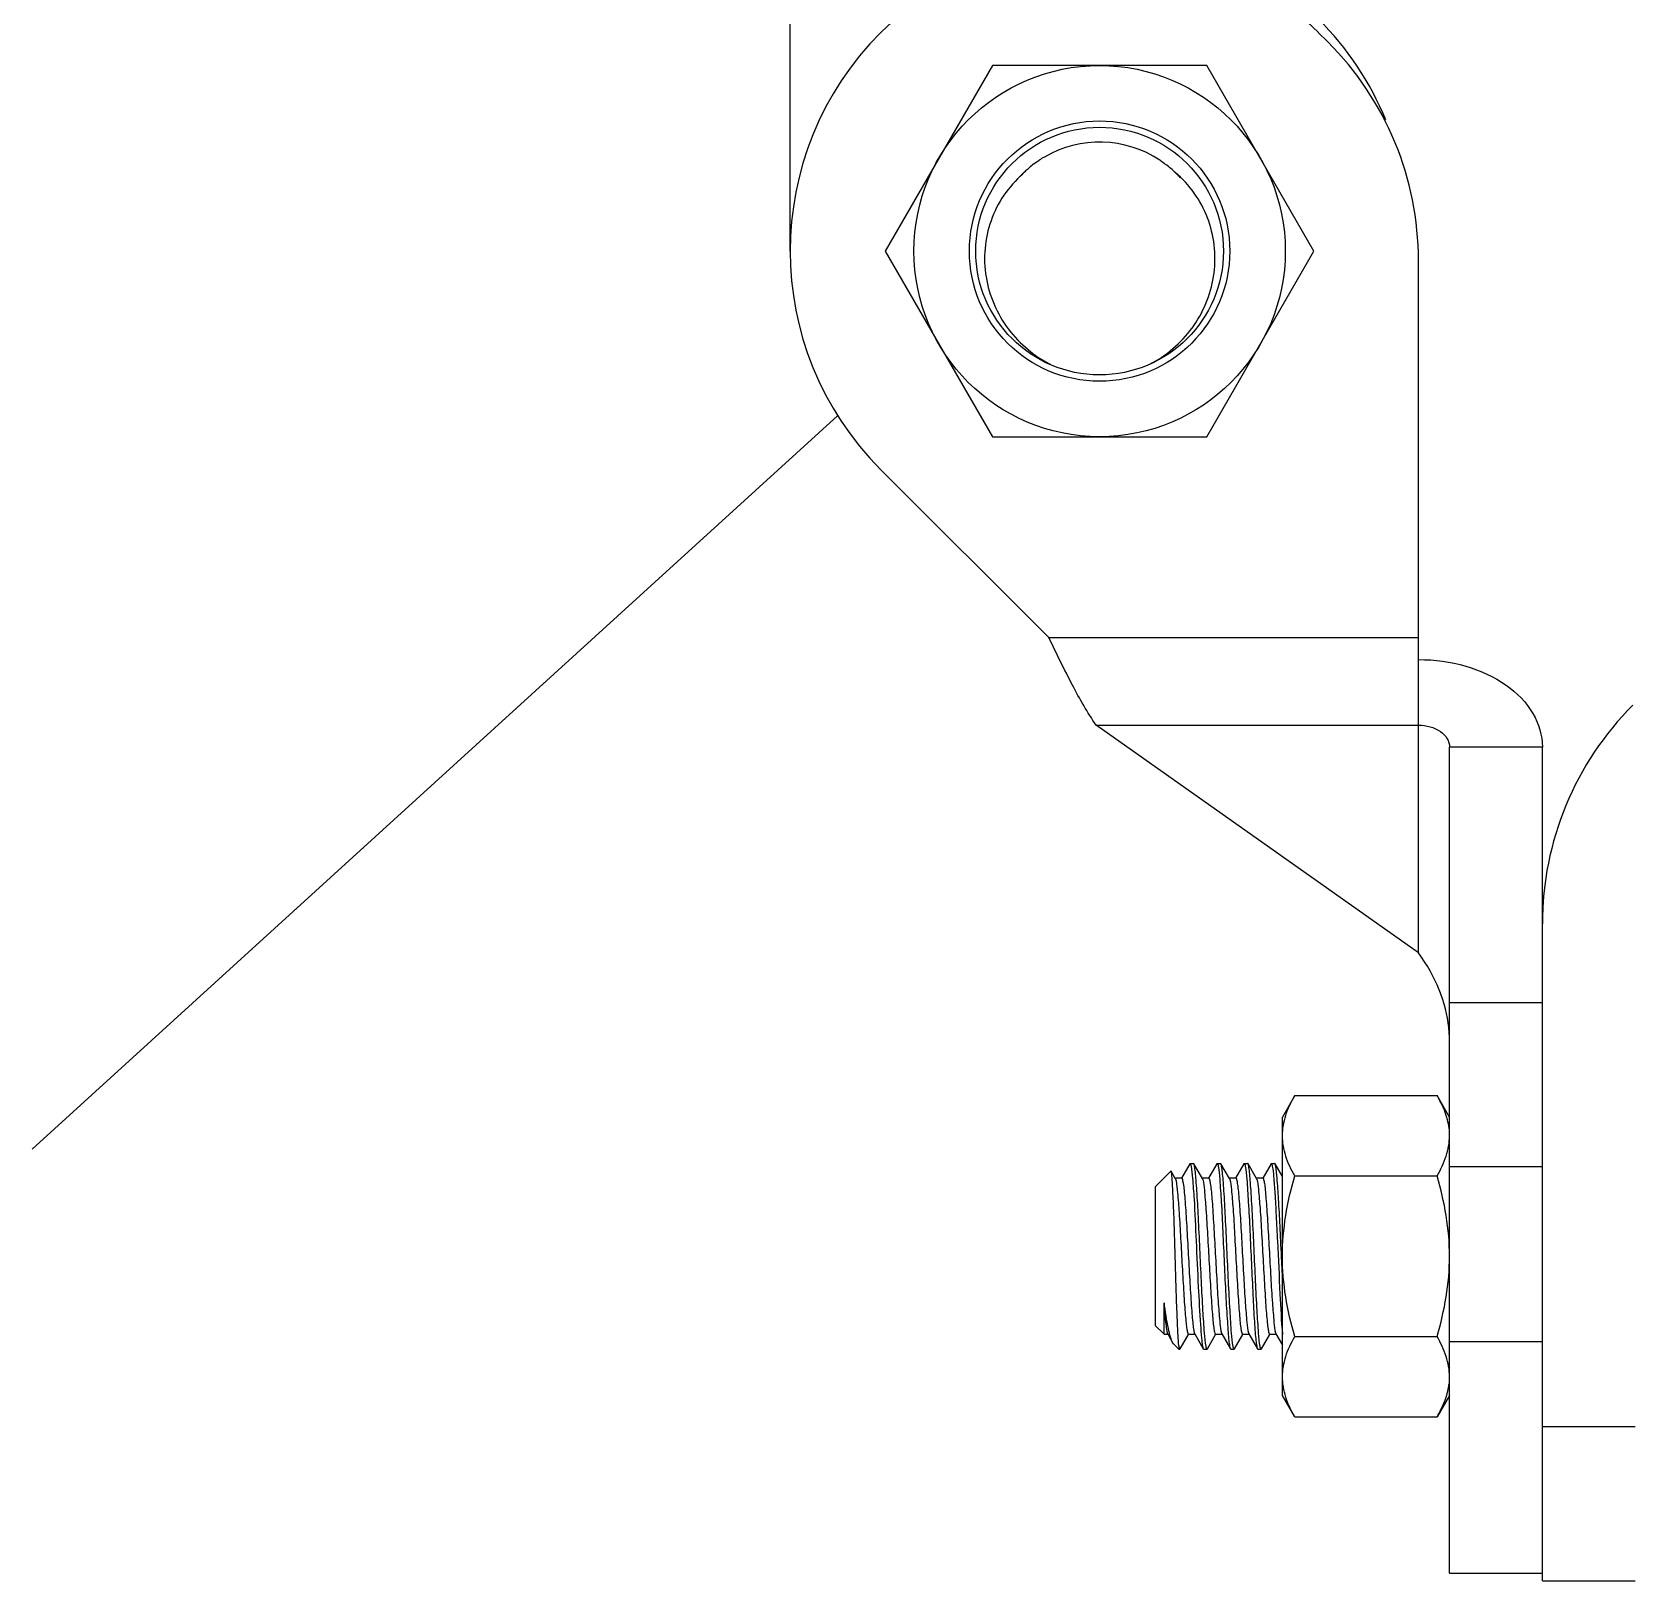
# Model space of a CAD drawing. Extents: x 27938 to 1507990, y 110129 to 923079.
# Drawn here: x 530666 to 531898, y 340218 to 341410 of the extents above; entities that cross this region are included whole.
import ezdxf

# ---------------------------------------------------------------- set-up
doc = ezdxf.new("R2010")
doc.units = 0
doc.header["$LTSCALE"] = 1000
doc.header["$MEASUREMENT"] = 0
doc.styles.get("Standard").update_dxf_attribs({"font": 'gbenor.shx', "bigfont": 'gbcbig.shx'})
doc.dimstyles.get("Standard").update_dxf_attribs({"dimtxt": 0.18, "dimasz": 0.18, "dimexe": 0.18, "dimexo": 0.0625, "dimgap": 0.09, "dimtad": 0, "dimtih": 1, "dimtoh": 1, "dimdec": 4, "dimzin": 0, "dimdsep": 46, "dimtxsty": 'Standard', "dimcen": 0.09, "dimadec": 0, "dimazin": 0, "dimtfac": 1, "dimtdec": 4, "dimtofl": 0, "dimtmove": 0, "dimatfit": 3, "dimfxl": 1, "dimtolj": 1, "dimtzin": 0, "dimarcsym": 0})

msp = doc.modelspace()

# ---------------------------------------------------------------- linework, layer by layer
at = {"linetype": 'Continuous'}
for p, q in [((531249, 341241.8), (531249, 341424.6)), ((531655.5, 341410.2), (531662.9, 341402.8)), ((531404.7, 341384.7), (531322.2, 341241.8)), ((531569.7, 341384.7), (531404.7, 341384.7)), ((531652.1, 341241.8), (531569.7, 341384.7)), ((531544.9, 341302.8), (531544.7, 341302.9)), ((531546.8, 341300.9), (531546.9, 341300.8)), ((531322.2, 341241.8), (531404.7, 341098.9)), ((531569.7, 341098.9), (531652.1, 341241.8)), ((531732.7, 340701.4), (531732.7, 341234.5)), ((531404.7, 341098.9), (531569.7, 341098.9)), ((531448.1, 340944.2), (531318.8, 341073.4)), ((531448.1, 340944.2), (531732.7, 340944.2)), ((531484.6, 340876.8), (531732.7, 340876.8)), ((531732.7, 340701.4), (531484.6, 340876.8)), ((531827.9, 340860), (531756.5, 340860)), ((531756.5, 340223.8), (531756.5, 340860)), ((531827.9, 340217.9), (531827.9, 340860)), ((531827.9, 340663.1), (531756.5, 340663.1)), ((531637.4, 340591.6), (531627.9, 340575.1)), ((531637.4, 340591.6), (531746.9, 340591.6)), ((531756.5, 340575.1), (531746.9, 340591.6)), ((531627.9, 340360.8), (531627.9, 340575.1)), ((531530.2, 340521.5), (531542.1, 340533.3)), ((531542.3, 340533.3), (531542.1, 340533.3)), ((531545.4, 340527.8), (531542.3, 340533.3)), ((531556.6, 340539.1), (531550.1, 340528)), ((531556.6, 340539.1), (531556.8, 340539.4)), ((531556.8, 340539.4), (531559.4, 340539.4)), ((531556.8, 340539.4), (531559.4, 340539.4)), ((531559.7, 340539.1), (531559.4, 340539.4)), ((531566.3, 340527.8), (531559.7, 340539.1)), ((531577.4, 340539.1), (531571, 340528)), ((531577.4, 340539.1), (531577.7, 340539.4)), ((531577.7, 340539.4), (531580.3, 340539.4)), ((531577.7, 340539.4), (531580.3, 340539.4)), ((531580.5, 340539.1), (531580.3, 340539.4)), ((531587.1, 340527.8), (531580.5, 340539.1)), ((531598.2, 340539.1), (531591.8, 340528)), ((531598.2, 340539.1), (531598.5, 340539.4)), ((531598.5, 340539.4), (531601.1, 340539.4)), ((531598.5, 340539.4), (531601.1, 340539.4)), ((531601.4, 340539.1), (531601.1, 340539.4)), ((531608, 340527.8), (531601.4, 340539.1)), ((531619.1, 340539.1), (531612.7, 340528)), ((531619.1, 340539.1), (531619.3, 340539.4)), ((531619.3, 340539.4), (531621.9, 340539.4)), ((531619.3, 340539.4), (531621.9, 340539.4)), ((531622.2, 340539.1), (531621.9, 340539.4)), ((531627.9, 340529.4), (531622.2, 340539.1)), ((531827.9, 340536.8), (531756.5, 340536.8)), ((531530.2, 340414.3), (531530.2, 340521.5)), ((531550.3, 340528), (531545.1, 340528)), ((531571.1, 340528), (531566, 340528)), ((531592, 340528), (531586.8, 340528)), ((531612.8, 340528), (531608, 340528)), ((531608, 340527.8), (531608.1, 340527.4)), ((531637.4, 340529.8), (531746.9, 340529.8)), ((531627.9, 340452.6), (531627.2, 340467.9)), ((531536.8, 340407.8), (531536.8, 340432.1)), ((531530.2, 340414.3), (531536.8, 340407.8)), ((531536.8, 340407.8), (531539.9, 340407.8)), ((531539.6, 340408.1), (531543.4, 340401.4)), ((531544.1, 340400.5), (531543.4, 340401.4)), ((531544.1, 340400.5), (531548.1, 340396.5)), ((531548.1, 340399.2), (531548.1, 340396.5)), ((531549.3, 340396.7), (531555.7, 340407.7)), ((531555.5, 340407.8), (531560.7, 340407.8)), ((531560.3, 340408.3), (531560.4, 340408.1)), ((531560.4, 340408.1), (531567, 340396.7)), ((531570.1, 340396.7), (531576.5, 340407.7)), ((531576.4, 340407.8), (531581.6, 340407.8)), ((531581.2, 340408.1), (531587.8, 340396.7)), ((531591, 340396.7), (531597.3, 340407.7)), ((531597.2, 340407.8), (531602.4, 340407.8)), ((531602.1, 340408.1), (531608.7, 340396.7)), ((531611.8, 340396.7), (531618.2, 340407.7)), ((531618.1, 340407.8), (531623.2, 340407.8)), ((531622.9, 340408.1), (531627.9, 340399.5)), ((531637.4, 340406.1), (531746.9, 340406.1)), ((531756.5, 340402.4), (531827.9, 340402.4)), ((531548.1, 340396.5), (531549, 340396.5)), ((531548.9, 340396.5), (531549, 340396.5)), ((531549, 340396.5), (531549.3, 340396.7)), ((531567, 340396.7), (531567.3, 340396.5)), ((531567.3, 340396.5), (531569.9, 340396.5)), ((531567.3, 340396.5), (531569.9, 340396.5)), ((531570.1, 340396.7), (531569.9, 340396.5)), ((531587.8, 340396.7), (531588.1, 340396.5)), ((531588.1, 340396.5), (531590.7, 340396.5)), ((531588.1, 340396.5), (531590.7, 340396.5)), ((531591, 340396.7), (531590.7, 340396.5)), ((531608.7, 340396.7), (531608.9, 340396.5)), ((531608.9, 340396.5), (531611.5, 340396.5)), ((531608.9, 340396.5), (531611.5, 340396.5)), ((531611.8, 340396.7), (531611.5, 340396.5)), ((531637.4, 340344.2), (531627.9, 340360.8)), ((531756.5, 340360.8), (531746.9, 340344.2)), ((531637.4, 340344.2), (531746.9, 340344.2)), ((531827.9, 340336.9), (531899.3, 340336.9)), ((531756.5, 340223.8), (531827.9, 340223.8)), ((531827.9, 340217.9), (531899.3, 340217.9))]:
    msp.add_line(p, q, dxfattribs=at)
for radius in [142.9, 100.2, 95.3]:
    msp.add_circle((531487.2, 341241.8), radius, dxfattribs=at)
for centre, radius, start, end in [((531487.2, 341241.8), 238.1, 45, 225), ((531487.2, 341252.2), 238.1, 22.3697, 45), ((531494.5, 341234.5), 238.1, 0, 45), ((531487.2, 341241.8), 83.9, 56.4849, 120.4448), ((531487.2, 341241.8), 83.9, 123.6736, 127.1434), ((531487.2, 341241.8), 84, 120.4458, 123.6736), ((531487.3, 341242), 83.8, 56.1033, 56.4834), ((531487.1, 341241.7), 84, 50.5966, 56.0995), ((531487.1, 341241.9), 83.9, 133.7888, 136.6926), ((531487, 341241.9), 83.7, 134.2321, 136.6927), ((531487.2, 341241.8), 84, 133.5113, 134.2331), ((531487.3, 341241.7), 84.1, 132.695, 133.7897), ((531487.3, 341241.7), 84.1, 132.7034, 133.5113), ((531487.3, 341241.7), 84.1, 130.1579, 132.6951), ((531487.1, 341241.9), 83.9, 127.1454, 130.1582), ((531487.1, 341241.8), 84, 47.6072, 50.598), ((531487.3, 341242), 83.7, 46.6942, 47.6062), ((531487.4, 341242.1), 83.5, 46.3738, 46.694), ((531491.7, 341238.4), 83.5, 49.9949, 50.5079), ((531487.3, 341242), 83.7, 44.753, 46.3733), ((531487.1, 341241.8), 84, 43.7188, 44.6641), ((531487, 341241.7), 84.1, 42.1543, 43.7186), ((531482.2, 341238.9), 94.7, 297.3145, 298.9471), ((532066, 340723.9), 238.1, 135, 180), ((531708.3, 340560.6), 48.1, 6.6309, 7.4031), ((531603.5, 340525.7), 4.96, 18.4923, 20.4989), ((531708.3, 340375.3), 48.1, 352.5984, 353.3691)]:
    msp.add_arc(centre, radius, start, end, dxfattribs=at)
for points, knots in [([(531426.1, 341299.4), (531420.7, 341294.4), (531411.2, 341283), (531401.9, 341262.9), (531397.9, 341241.1), (531399.9, 341211.8), (531415.8, 341177.4), (531439.8, 341158.9), (531453, 341152.9)], [0, 0, 0, 0, 0.125414, 0.250833, 0.376265, 0.501706, 0.750785, 1, 1, 1, 1]), ([(531528.1, 341156), (531540.6, 341162.9), (531562.8, 341182.8), (531576.1, 341217.6), (531576.2, 341246.5), (531571.1, 341267.7), (531560.8, 341287), (531550.9, 341297.7), (531545.4, 341302.3)], [0, 0, 0, 0, 0.249273, 0.49841, 0.623846, 0.749245, 0.874621, 1, 1, 1, 1]), ([(531484.6, 340876.8), (531477.8, 340886.6), (531465.2, 340909), (531454, 340931.9), (531448.1, 340944.2)], [0, 0, 0, 0, 0.468219, 1, 1, 1, 1]), ([(531732.7, 340927.3), (531744.9, 340927.3), (531768.7, 340924.1), (531799.9, 340910), (531822.1, 340888.1), (531827.9, 340868.9), (531827.9, 340860)], [0, 0, 0, 0, 0.287969, 0.555344, 0.790533, 1, 1, 1, 1]), ([(531732.7, 340876.8), (531738.5, 340876.8), (531747.3, 340874.6), (531755, 340867), (531756.5, 340862.2), (531756.5, 340860)], [0, 0, 0, 0, 0.552514, 0.789178, 1, 1, 1, 1]), ([(531752.3, 340662), (531751.3, 340665.8), (531746.5, 340679.7), (531739, 340692.7), (531732.7, 340701.4)], [0, 0, 0, 0, 0.265236, 1, 1, 1, 1]), ([(531627.9, 340560.7), (531627.9, 340566), (531629.9, 340576.9), (531634.6, 340586.8), (531637.4, 340591.6)], [0, 0, 0, 0, 0.485069, 1, 1, 1, 1]), ([(531756.1, 340566.8), (531755.8, 340568.9), (531754.1, 340577.6), (531750.3, 340585.8), (531746.9, 340591.6)], [0, 0, 0, 0, 0.241319, 1, 1, 1, 1]), ([(531637.4, 340529.8), (531634.6, 340534.6), (531629.9, 340544.5), (531627.9, 340555.4), (531627.9, 340560.7)], [0, 0, 0, 0, 0.514931, 1, 1, 1, 1]), ([(531746.9, 340529.8), (531749.7, 340534.6), (531754.5, 340544.5), (531756.5, 340555.4), (531756.5, 340560.7)], [0, 0, 0, 0, 0.514931, 1, 1, 1, 1]), ([(531548.1, 340399.2), (531547.8, 340402.8), (531547.3, 340412.1), (531546.6, 340428.6), (531545.9, 340449.4), (531545.3, 340472.1), (531544.7, 340491), (531544.2, 340505), (531543.8, 340514), (531543.4, 340521.4), (531543.1, 340527.1), (531542.7, 340530.8), (531542.6, 340532.8), (531542.3, 340533.3)], [0, 0, 0, 0, 0.080635, 0.208535, 0.369665, 0.54562, 0.71572, 0.792041, 0.859282, 0.915304, 0.958292, 0.98682, 1, 1, 1, 1]), ([(531556.8, 340539.4), (531556.9, 340539.4), (531557.1, 340539.2), (531557.1, 340539.1), (531557.2, 340539)], [0, 0, 0, 0, 0.372399, 1, 1, 1, 1]), ([(531557.2, 340539), (531557.2, 340538.9), (531557.4, 340538.3), (531557.5, 340537.7), (531557.6, 340537.3)], [0, 0, 0, 0, 0.179791, 1, 1, 1, 1]), ([(531557.6, 340537.3), (531558.2, 340534.2), (531558.9, 340525.7), (531560.3, 340506.5), (531561.5, 340478.7), (531563, 340446.4), (531564.3, 340421.4), (531565.5, 340406.1), (531566, 340400.6), (531566.5, 340398.5)], [0, 0, 0, 0, 0.068037, 0.183112, 0.415613, 0.66855, 0.880458, 0.954194, 1, 1, 1, 1]), ([(531569.1, 340398.6), (531568.4, 340401.9), (531567.7, 340411.2), (531566.6, 340427.9), (531565.5, 340449.6), (531564.4, 340473.5), (531563.3, 340496.7), (531562.4, 340514.3), (531561.5, 340525.9), (531561, 340532.1), (531560.4, 340536.3), (531560.1, 340538.5), (531559.7, 340539.1)], [0, 0, 0, 0, 0.072759, 0.196861, 0.35726, 0.534299, 0.706283, 0.852147, 0.909525, 0.954085, 0.984493, 1, 1, 1, 1]), ([(531577.7, 340539.4), (531577.7, 340539.4), (531577.9, 340539.2), (531578, 340539.1), (531578, 340539)], [0, 0, 0, 0, 0.371131, 1, 1, 1, 1]), ([(531578, 340539), (531578.1, 340538.9), (531578.3, 340538.3), (531578.4, 340537.8), (531578.5, 340537.3)], [0, 0, 0, 0, 0.181022, 1, 1, 1, 1]), ([(531578.5, 340537.3), (531579.1, 340534), (531579.8, 340524.7), (531581, 340508), (531582, 340486.3), (531583.1, 340462.4), (531584.2, 340439.2), (531585.2, 340421.6), (531586, 340409.9), (531586.5, 340403.7), (531587.1, 340399.5), (531587.5, 340397.3), (531587.8, 340396.7)], [0, 0, 0, 0, 0.072485, 0.196435, 0.356785, 0.533878, 0.705995, 0.851999, 0.909433, 0.95404, 0.984479, 1, 1, 1, 1]), ([(531589.9, 340398.5), (531589.2, 340401.9), (531588.5, 340411.1), (531587.4, 340427.8), (531586.3, 340449.5), (531585.2, 340473.4), (531584.1, 340496.7), (531583.2, 340514.3), (531582.4, 340525.9), (531581.8, 340532.1), (531581.2, 340536.3), (531580.9, 340538.5), (531580.5, 340539.1)], [0, 0, 0, 0, 0.072462, 0.196401, 0.356774, 0.53388, 0.706003, 0.852015, 0.909448, 0.954048, 0.984481, 1, 1, 1, 1]), ([(531598.5, 340539.4), (531598.6, 340539.4), (531598.7, 340539.2), (531598.8, 340539.1), (531598.8, 340539)], [0, 0, 0, 0, 0.37008, 1, 1, 1, 1]), ([(531598.8, 340539), (531598.9, 340538.9), (531599.1, 340538.3), (531599.2, 340537.8), (531599.3, 340537.3)], [0, 0, 0, 0, 0.182058, 1, 1, 1, 1]), ([(531599.3, 340537.3), (531600, 340534), (531600.7, 340524.8), (531601.8, 340508.1), (531602.9, 340486.4), (531604, 340462.5), (531605.1, 340439.2), (531606, 340421.6), (531606.8, 340409.9), (531607.4, 340403.7), (531608, 340399.5), (531608.3, 340397.3), (531608.7, 340396.7)], [0, 0, 0, 0, 0.072304, 0.196155, 0.356504, 0.533641, 0.705839, 0.85193, 0.909395, 0.95402, 0.984473, 1, 1, 1, 1]), ([(531610.7, 340398.5), (531610.1, 340401.9), (531609.4, 340411.1), (531608.2, 340427.8), (531607.2, 340449.5), (531606.1, 340473.4), (531605, 340496.6), (531604, 340514.3), (531603.2, 340525.9), (531602.7, 340532.1), (531602.1, 340536.3), (531601.7, 340538.5), (531601.4, 340539.1)], [0, 0, 0, 0, 0.072435, 0.196357, 0.3567, 0.533804, 0.705944, 0.851972, 0.909417, 0.954032, 0.984477, 1, 1, 1, 1]), ([(531619.3, 340539.4), (531619.4, 340539.4), (531619.6, 340539.2), (531619.6, 340539.1), (531619.7, 340539)], [0, 0, 0, 0, 0.372863, 1, 1, 1, 1]), ([(531619.7, 340539), (531619.7, 340538.9), (531619.9, 340538.3), (531620.1, 340537.7), (531620.1, 340537.3)], [0, 0, 0, 0, 0.179341, 1, 1, 1, 1]), ([(531620.1, 340537.3), (531620.6, 340534.7), (531621.3, 340527.7), (531622.2, 340515), (531623.1, 340498.4), (531624.4, 340472.5), (531625.8, 340442), (531627, 340418.1), (531627.9, 340407.7)], [0, 0, 0, 0, 0.060989, 0.1617, 0.293789, 0.446195, 0.760045, 1, 1, 1, 1]), ([(531622.7, 340537.3), (531622.7, 340537.5), (531622.6, 340538.1), (531622.4, 340538.8), (531622.2, 340539.1)], [0, 0, 0, 0, 0.335285, 1, 1, 1, 1]), ([(531627.2, 340467.9), (531626.8, 340475.7), (531626.1, 340490.4), (531625.1, 340510.4), (531624, 340525.8), (531623.3, 340534.3), (531622.7, 340537.3)], [0, 0, 0, 0, 0.336027, 0.635258, 0.864886, 1, 1, 1, 1]), ([(531545.4, 340527.8), (531545.5, 340527.7), (531545.8, 340527.1), (531545.9, 340526.5), (531546, 340526)], [0, 0, 0, 0, 0.173094, 1, 1, 1, 1]), ([(531546, 340526), (531546.6, 340523), (531547.4, 340514.8), (531548.5, 340500), (531549.6, 340481.1), (531550.7, 340460.5), (531551.7, 340443.4), (531552.5, 340431), (531553.1, 340423.2), (531553.7, 340417), (531554.2, 340412.1), (531554.8, 340409.6), (531555.2, 340407.8), (531555.5, 340407.8)], [0, 0, 0, 0, 0.077798, 0.208235, 0.374801, 0.5562, 0.729214, 0.805537, 0.87171, 0.925623, 0.965576, 0.990391, 1, 1, 1, 1]), ([(531550.3, 340528), (531550.7, 340528), (531551.1, 340526), (531551.7, 340523.4), (531552.3, 340518.1), (531552.9, 340511.3), (531553.5, 340503), (531554.3, 340489.7), (531555.3, 340471.7), (531556.5, 340450.5), (531557.5, 340433.8), (531558.3, 340422.4), (531558.9, 340416), (531559.5, 340411.5), (531559.9, 340409.1), (531560.3, 340408.3)], [0, 0, 0, 0, 0.010217, 0.036837, 0.079637, 0.137238, 0.207661, 0.288445, 0.469496, 0.655187, 0.819656, 0.886575, 0.940042, 0.978239, 1, 1, 1, 1]), ([(531566.6, 340527), (531567.4, 340524.4), (531568, 340516.6), (531569.2, 340502.4), (531570.3, 340483.5), (531571.5, 340462.5), (531572.5, 340444.9), (531573.3, 340432), (531573.9, 340423.9), (531574.5, 340417.4), (531575, 340412.3), (531575.6, 340409.7), (531576, 340407.8), (531576.4, 340407.8)], [0, 0, 0, 0, 0.068121, 0.193192, 0.358672, 0.542411, 0.719756, 0.798471, 0.866922, 0.922814, 0.96429, 0.990066, 1, 1, 1, 1]), ([(531571.1, 340528), (531571.5, 340528), (531571.9, 340526.1), (531572.5, 340523.5), (531573.1, 340518.2), (531573.7, 340511.7), (531574.3, 340503.4), (531575.1, 340490.3), (531576.1, 340472.6), (531577.3, 340451.5), (531578.3, 340432.6), (531579.6, 340418.6), (531580.2, 340411), (531581, 340408.6)], [0, 0, 0, 0, 0.010066, 0.036229, 0.078308, 0.134982, 0.204339, 0.284002, 0.463049, 0.647693, 0.812725, 0.935658, 1, 1, 1, 1]), ([(531587.1, 340527.8), (531587.2, 340527.7), (531587.3, 340527.5), (531587.3, 340527.3), (531587.4, 340527.1)], [0, 0, 0, 0, 0.437616, 1, 1, 1, 1]), ([(531587.4, 340527.1), (531588.2, 340524.6), (531588.8, 340517), (531590.1, 340502.9), (531591.1, 340484), (531592.3, 340462.9), (531593.3, 340445.3), (531594.1, 340432.3), (531594.7, 340424.1), (531595.3, 340417.5), (531595.8, 340412.3), (531596.4, 340409.8), (531596.8, 340407.8), (531597.2, 340407.8)], [0, 0, 0, 0, 0.065945, 0.18979, 0.355015, 0.539274, 0.717597, 0.796856, 0.865828, 0.922169, 0.96399, 0.989989, 1, 1, 1, 1]), ([(531592, 340528), (531592.4, 340528), (531592.8, 340526.1), (531593.3, 340523.6), (531593.9, 340518.4), (531594.5, 340512), (531595.1, 340503.8), (531595.9, 340490.9), (531596.9, 340473.4), (531598, 340452.4), (531599.1, 340433.5), (531600.3, 340419.3), (531601, 340411.5), (531601.8, 340408.9)], [0, 0, 0, 0, 0.009925, 0.035675, 0.077105, 0.132941, 0.201328, 0.279974, 0.457194, 0.640866, 0.806379, 0.931604, 1, 1, 1, 1]), ([(531608.2, 340527.2), (531609, 340524.8), (531609.6, 340517.2), (531610.9, 340503.2), (531611.9, 340484.3), (531613.1, 340463.2), (531614.1, 340445.5), (531614.9, 340432.4), (531615.5, 340424.2), (531616.1, 340417.6), (531616.7, 340412.3), (531617.2, 340409.8), (531617.7, 340407.8), (531618.1, 340407.8)], [0, 0, 0, 0, 0.064566, 0.18762, 0.35268, 0.537272, 0.716218, 0.795829, 0.86513, 0.921755, 0.963804, 0.989947, 1, 1, 1, 1]), ([(531612.8, 340528), (531613.2, 340528), (531613.6, 340526.1), (531614.2, 340523.6), (531614.7, 340518.4), (531615.3, 340511.9), (531615.9, 340503.8), (531616.7, 340490.9), (531617.7, 340473.4), (531618.9, 340452.4), (531619.9, 340433.5), (531621.2, 340419.3), (531621.8, 340411.5), (531622.6, 340408.9)], [0, 0, 0, 0, 0.009925, 0.03569, 0.077147, 0.133004, 0.201419, 0.280102, 0.457378, 0.641081, 0.806581, 0.931726, 1, 1, 1, 1]), ([(531627.9, 340467.9), (531627.9, 340478.4), (531629.7, 340499.3), (531634.5, 340519.7), (531637.4, 340529.8)], [0, 0, 0, 0, 0.499896, 1, 1, 1, 1]), ([(531756.5, 340467.9), (531756.5, 340478.4), (531754.6, 340499.3), (531749.8, 340519.7), (531746.9, 340529.8)], [0, 0, 0, 0, 0.499896, 1, 1, 1, 1]), ([(531637.4, 340406.1), (531634.5, 340416.1), (531629.7, 340436.5), (531627.9, 340457.5), (531627.9, 340467.9)], [0, 0, 0, 0, 0.500104, 1, 1, 1, 1]), ([(531746.9, 340406.1), (531749.8, 340416.1), (531754.6, 340436.5), (531756.5, 340457.5), (531756.5, 340467.9)], [0, 0, 0, 0, 0.500104, 1, 1, 1, 1]), ([(531543.4, 340401.4), (531542.7, 340402.7), (531541.5, 340406.3), (531539.1, 340416.5), (531537.8, 340425.4), (531536.8, 340432.1)], [0, 0, 0, 0, 0.138777, 0.35633, 1, 1, 1, 1]), ([(531536.8, 340432.1), (531537, 340429), (531537.4, 340423.5), (531538, 340416.3), (531538.7, 340411.4), (531539.1, 340408.8), (531539.6, 340408.1)], [0, 0, 0, 0, 0.382824, 0.684922, 0.89313, 1, 1, 1, 1]), ([(531548.1, 340399.2), (531548.2, 340398.6), (531548.4, 340397.7), (531548.7, 340396.7), (531548.9, 340396.5)], [0, 0, 0, 0, 0.675862, 1, 1, 1, 1]), ([(531566.5, 340398.5), (531566.5, 340398.3), (531566.6, 340397.7), (531566.8, 340397.1), (531567, 340396.7)], [0, 0, 0, 0, 0.335295, 1, 1, 1, 1]), ([(531569.5, 340396.8), (531569.5, 340396.9), (531569.3, 340397.5), (531569.1, 340398.1), (531569.1, 340398.6)], [0, 0, 0, 0, 0.179414, 1, 1, 1, 1]), ([(531581, 340408.6), (531581, 340408.5), (531581.1, 340408.3), (531581.2, 340408.1), (531581.2, 340408.1)], [0, 0, 0, 0, 0.555455, 1, 1, 1, 1]), ([(531590.4, 340396.9), (531590.3, 340397), (531590.1, 340397.5), (531590, 340398.1), (531589.9, 340398.5)], [0, 0, 0, 0, 0.181112, 1, 1, 1, 1]), ([(531611.2, 340396.9), (531611.1, 340397), (531610.9, 340397.5), (531610.8, 340398.1), (531610.7, 340398.5)], [0, 0, 0, 0, 0.181321, 1, 1, 1, 1]), ([(531627.9, 340375.1), (531627.9, 340380.4), (531629.9, 340391.3), (531634.6, 340401.2), (531637.4, 340406.1)], [0, 0, 0, 0, 0.485069, 1, 1, 1, 1]), ([(531756.5, 340375.1), (531756.5, 340380.4), (531754.5, 340391.3), (531749.7, 340401.2), (531746.9, 340406.1)], [0, 0, 0, 0, 0.485069, 1, 1, 1, 1]), ([(531569.9, 340396.5), (531569.8, 340396.5), (531569.6, 340396.6), (531569.6, 340396.7), (531569.5, 340396.8)], [0, 0, 0, 0, 0.372787, 1, 1, 1, 1]), ([(531590.7, 340396.5), (531590.6, 340396.5), (531590.5, 340396.6), (531590.4, 340396.8), (531590.4, 340396.9)], [0, 0, 0, 0, 0.371042, 1, 1, 1, 1]), ([(531611.5, 340396.5), (531611.5, 340396.5), (531611.3, 340396.6), (531611.2, 340396.8), (531611.2, 340396.9)], [0, 0, 0, 0, 0.370825, 1, 1, 1, 1]), ([(531637.4, 340344.2), (531634.6, 340349.1), (531629.9, 340358.9), (531627.9, 340369.9), (531627.9, 340375.1)], [0, 0, 0, 0, 0.514931, 1, 1, 1, 1]), ([(531746.9, 340344.2), (531748, 340346.2), (531752.2, 340354), (531755.2, 340362.6), (531756.1, 340369.1)], [0, 0, 0, 0, 0.26074, 1, 1, 1, 1])]:
    msp.add_open_spline(points, degree=3, knots=knots, dxfattribs=at)
for points in [[(531756.5, 340632.9), (531756.5, 340642.7), (531755, 340652.6), (531752.3, 340662)], [(531566.3, 340527.8), (531566.4, 340527.5), (531566.5, 340527.2), (531566.6, 340527)], [(531601.8, 340408.9), (531601.8, 340408.6), (531601.9, 340408.3), (531602.1, 340408.1)], [(531622.6, 340408.9), (531622.7, 340408.6), (531622.8, 340408.3), (531622.9, 340408.1)]]:
    msp.add_open_spline(points, degree=3, dxfattribs=at)

# ---------------------------------------------------------------- leaders
msp.add_leader([(531285.6, 341115), (530665.7, 340550.3)], dimstyle='Standard', override={"dimgap": 20, "dimtad": 0})

doc.saveas('drawing.dxf')
